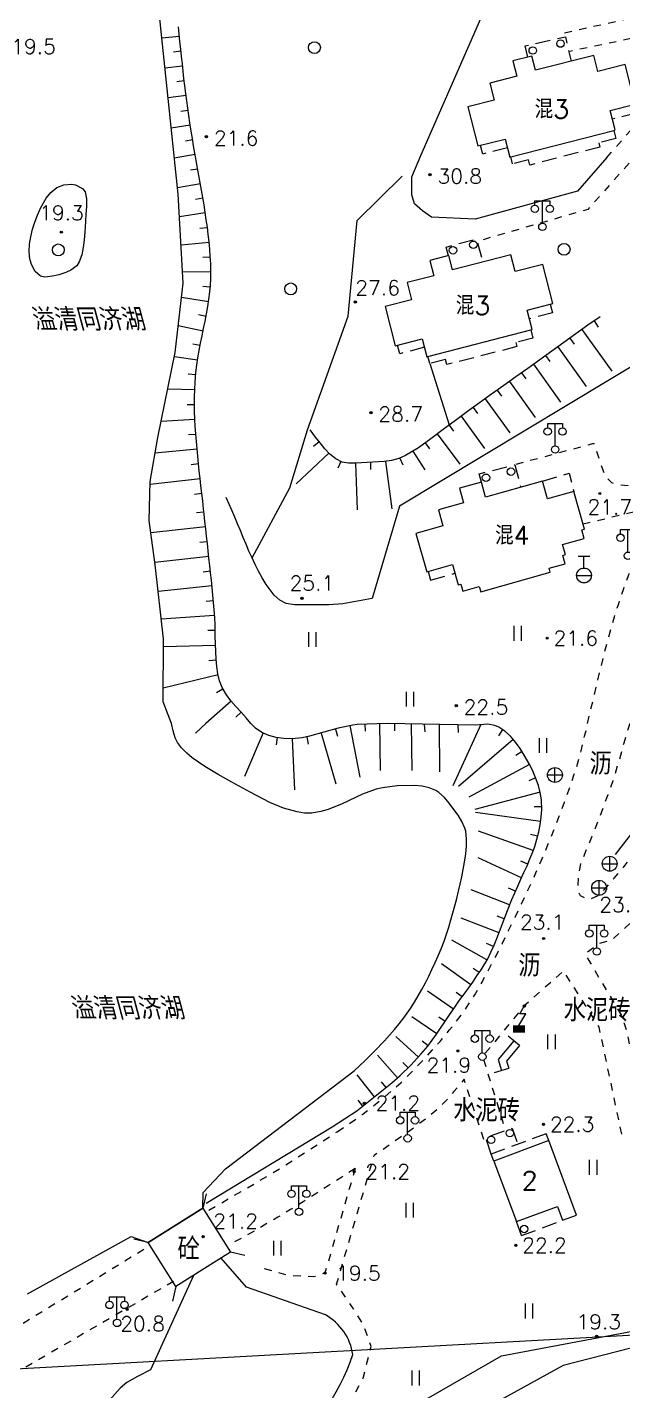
# Model space of a CAD drawing. Extents: x 115374 to 116875, y 149866 to 152432.
# Drawn here: x 116012.2 to 116092.3, y 150910.2 to 151093.6 of the extents above; entities that cross this region are included whole.
import ezdxf
from ezdxf.enums import TextEntityAlignment as Align

# ---------------------------------------------------------------- set-up
doc = ezdxf.new("R2010")
doc.units = 0
doc.header["$MEASUREMENT"] = 0
doc.header["$PDMODE"] = 32
doc.header["$PDSIZE"] = 0.3
doc.linetypes.add('X5', pattern=[3, 2, -1])
doc.linetypes.add('X6', pattern=[2, 1, -1])
doc.layers.get('0').update_dxf_attribs({"linetype": 'CONTINUOUS'})
for name, color, linetype in [('BOUND', 7, 'CONTINUOUS'), ('DLDW', 14, 'CONTINUOUS'), ('DLSS', 5, 'CONTINUOUS'), ('DMTZ', 5, 'CONTINUOUS'), ('GCD', 1, 'CONTINUOUS'), ('GXYZ', 2, 'CONTINUOUS'), ('JMD', 6, 'CONTINUOUS'), ('SXSS', 5, 'CONTINUOUS'), ('YZH', 2, 'CONTINUOUS'), ('ZBTZ', 5, 'CONTINUOUS')]:
    doc.layers.add(name, color=color, linetype=linetype)
doc.styles.add('HZ', font='rs.shx', dxfattribs={"bigfont": 'hztxt.shx'})
doc.linetypes.add('X19', pattern='A,4.5,[145,symbolx.shx,S=1,R=0,X=0,Y=1],4.5,-0.5,[146,symbolx.shx,S=1,R=0,X=0,Y=0],-0.5', length=10)
doc.linetypes.add('X33', pattern='A,2,[150,symbolx.shx,S=1,R=0,X=0,Y=1],1e-11', length=2)
doc.linetypes.add('X35', pattern='A,2,[4,symbolt.shx,S=1,R=0,X=0,Y=0],2,[28,symbolt.shx,S=1,R=0,X=0,Y=0],1e-11', length=4)
doc.linetypes.add('X36', pattern='A,2,[4,symbolt.shx,S=1,R=180,X=0,Y=0],2,[28,symbolt.shx,S=1,R=180,X=0,Y=0],1e-11', length=4)
doc.linetypes.add('X39', pattern='A,2,[150,symbolx.shx,S=1,R=0,X=0,Y=1],2,[151,symbolx.shx,S=1,R=0,X=0,Y=3],1e-11', length=4)
doc.linetypes.add('X4', pattern='A,0,-1e-09,[149,symbolx.shx,S=0.15,R=0,X=0,Y=0],-1.6', length=1.6)

# ---------------------------------------------------------------- blocks, each defined once
blk = doc.blocks.new('GC121')
for p, q in [((-0.5, -0.64), (-0.5, 1.36)), ((-0.5, -0.64), (-0.5, 0.86)), ((0.5, -0.64), (0.5, 1.36))]:
    blk.add_line(p, q)
blk = doc.blocks.new('GC122')
blk.add_circle((0, 0), 0.8)
blk = doc.blocks.new('GC097')
for p, q in [((-1, 2.92), (-1, 3.52)), ((-1, 3.52), (1, 3.52)), ((0, 0.52), (0, 3.52)), ((1, 3.52), (1, 2.92))]:
    blk.add_line(p, q)
for centre in [(-1, 2.42), (1, 2.42), (0.01, 0)]:
    blk.add_circle(centre, 0.5)
blk = doc.blocks.new('GC133')
for p, q in [((-0.81, 2.59), (0.79, 2.59)), ((-0.01, 0.99), (-0.01, 2.59)), ((-1.01, -0.01), (0.99, -0.01))]:
    blk.add_line(p, q)
blk.add_circle((-0.01, -0.01), 1)
blk = doc.blocks.new('GC129')
for p, q in [((-0.04, 0.49), (0.86, 2.05)), ((0.06, 2.05), (0.66, 3.09)), ((0.86, 2.05), (0.06, 2.05)), ((0.48, 3.03), (0.67, 3.09)), ((0.67, 3.09), (0.72, 2.93))]:
    blk.add_line(p, q)
at = {"linetype": 'Continuous', "const_width": 1, "flags": 128}
blk.add_lwpolyline([(-0.83, 0), (0.77, 0)], dxfattribs=at)
blk.add_point((0.67, 3.09))
blk = doc.blocks.new('GC044')
for p, q in [((-1, 0), (1, 0)), ((0, -1), (0, 1))]:
    blk.add_line(p, q)
blk.add_circle((0, 0), 1)

msp = doc.modelspace()

# ---------------------------------------------------------------- linework, layer by layer
at = {"layer": 'BOUND', "linetype": 'Continuous', "elevation": 1.85, "flags": 128}
msp.add_lwpolyline([(116039.55, 150928.87), (116032.2, 150924.26), (116028.49, 150930.18), (116035.84, 150934.79)], close=True, dxfattribs=at)
at = {"layer": 'DLDW', "linetype": 'Continuous'}
for p, q in [((116078.41, 150956.67), (116076.88, 150957.95)), ((116075.06, 150953.03), (116076.97, 150953.63))]:
    msp.add_line(p, q, dxfattribs=at)
at = {"layer": 'DLDW', "linetype": 'Continuous', "flags": 128}
for points in [[(116077.64, 150957.31), (116075.55, 150954.82), (116076.02, 150953.33)], [(116078.41, 150956.67), (116076.67, 150954.59), (116076.97, 150953.63)]]:
    msp.add_lwpolyline(points, dxfattribs=at)
at = {"layer": 'DLSS', "linetype": 'X6', "flags": 128}
for points, elevation in [([(116084.48, 151092.9), (116105.6, 151097.58), (116106.5, 151098.29), (116108.5, 151101.74), (116110.52, 151106.32), (116110.34, 151107.57), (116108.91, 151108.3), (116106.41, 151109.02), (116098.9, 151112.11)], 34.18), ([(116090.15, 151076.1), (116096.12, 151082.92), (116102.16, 151091.62), (116102.17, 151092.34), (116101.63, 151093.42), (116101.1, 151093.6), (116100.56, 151093.6), (116085.18, 151090.39)], 31.93), ([(116105.2, 151088.74), (116087.59, 151069.14), (116072.85, 151064.87)], 30.27), ([(116095.02, 151031.84), (116091.65, 151032.08), (116090.82, 151032.35), (116089.92, 151033.33), (116088.43, 151037.64), (116077.79, 151034.8)], 23.31), ([(116086.96, 151026.83), (116094.2, 151028.59)], 23.55), ([(116087.55, 151000), (116087.79, 151000.97), (116088.02, 151001.94), (116088.26, 151002.92), (116088.49, 151003.89), (116088.72, 151004.86), (116088.96, 151005.83), (116089.19, 151006.81), (116089.43, 151007.78), (116089.67, 151008.75), (116089.91, 151009.72), (116090.16, 151010.69), (116090.42, 151011.65), (116090.68, 151012.62), (116090.91, 151013.4), (116091.2, 151014.36), (116091.49, 151015.32), (116091.8, 151016.27), (116092.12, 151017.22), (116092.45, 151018.16), (116092.77, 151019.08), (116093.12, 151020.02), (116093.47, 151020.95), (116093.83, 151021.89), (116094.2, 151022.82), (116094.56, 151023.75), (116094.93, 151024.68), (116095.3, 151025.61), (116095.67, 151026.54), (116096.03, 151027.47), (116096.14, 151028.1)], 23.32), ([(116042.14, 150890.43), (116039.45, 150893.46), (116054.48, 150906.56), (116057.4, 150911.92), (116058.45, 150916.2), (116057.49, 150918.99), (116056.09, 150921.27), (116053.82, 150924.58), (116058.87, 150941.88)], 18.79), ([(116056.32, 150940.15), (116052.25, 150926.06), (116050.76, 150925.56), (116047.35, 150925.74), (116043.33, 150926.87)], 21.22)]:
    msp.add_lwpolyline(points, dxfattribs=dict(at, elevation=elevation))
for points in [[(116053.9, 150945.09), (116056.51, 150946.84), (116058.11, 150948.05), (116059.68, 150949.29), (116061.21, 150950.57), (116062.49, 150951.72), (116063.93, 150953.12), (116065.31, 150954.56), (116066.67, 150956.04), (116067.73, 150957.24), (116068.38, 150958.01), (116069.02, 150958.78), (116069.65, 150959.55), (116070.26, 150960.35), (116071.31, 150961.8), (116071.86, 150962.64), (116072.39, 150963.48), (116072.89, 150964.35), (116073.38, 150965.22), (116073.86, 150966.1), (116074.34, 150966.98), (116074.8, 150967.87), (116075.26, 150968.76), (116075.62, 150969.48), (116076.07, 150970.37), (116076.51, 150971.27), (116076.96, 150972.16), (116077.4, 150973.06), (116077.84, 150973.96), (116078.27, 150974.86), (116078.7, 150975.76), (116079.13, 150976.67), (116079.56, 150977.57), (116079.98, 150978.48), (116080.39, 150979.39), (116080.8, 150980.3), (116081.12, 150981.02), (116081.52, 150981.94), (116081.91, 150982.86), (116082.29, 150983.79), (116082.66, 150984.72), (116083.04, 150985.65), (116083.4, 150986.58), (116083.76, 150987.52), (116084.12, 150988.45), (116084.47, 150989.39), (116084.81, 150990.33), (116085.15, 150991.27), (116085.47, 150992.22), (116085.79, 150993.17), (116086.09, 150994.12), (116086.45, 150995.36), (116086.71, 150996.33), (116086.95, 150997.3), (116087.18, 150998.27), (116087.41, 150999.24), (116087.55, 151000)], [(116093.26, 151000), (116092.43, 150997.37), (116091.85, 150995.15), (116090.96, 150992.29), (116090.29, 150990.4), (116089.24, 150987.59), (116088.15, 150984.79), (116087, 150982.02), (116086.61, 150981.1), (116086.34, 150979.62), (116086.22, 150977.64), (116086.59, 150976.86), (116087.51, 150976.43), (116088.1, 150976.44), (116088.99, 150976.86), (116089.79, 150977.64), (116090.48, 150978.42), (116091.15, 150979.19), (116091.8, 150979.96), (116092.44, 150980.73), (116093.07, 150981.5), (116093.69, 150982.27), (116094.3, 150983.04), (116094.92, 150983.81), (116095.95, 150985.11), (116096.57, 150985.88), (116097.2, 150986.65), (116097.83, 150987.43), (116098.46, 150988.2), (116099.09, 150988.98), (116099.72, 150989.75), (116100.35, 150990.53), (116100.99, 150991.3), (116101.62, 150992.08), (116102.25, 150992.86), (116102.88, 150993.64), (116103.51, 150994.42), (116104.14, 150995.2), (116104.77, 150995.98), (116105.39, 150996.77), (116106.01, 150997.56), (116106.7, 150998.46), (116107.3, 150999.26), (116107.86, 151000)], [(116120.45, 150969.1), (116119.92, 150970.83), (116119.18, 150971.61), (116117.1, 150971.67), (116113.09, 150971.93), (116109.1, 150972.23), (116105.8, 150972.6), (116102.91, 150973.11), (116100.01, 150973.87), (116098.52, 150974.39), (116095.56, 150975.19), (116090.82, 150970.85), (116089.15, 150970.4), (116087.24, 150968.97), (116092.18, 150960.65), (116092.8, 150958.67), (116095.59, 150945.63)], [(116092.17, 150944.75), (116089.13, 150959.17), (116084.36, 150966.72), (116079.08, 150962.05), (116073.45, 150955.2), (116076.42, 150945.63)], [(116073.63, 150944.06), (116070.96, 150952.14), (116069.61, 150950.49), (116068.91, 150949.63), (116067.47, 150948.17), (116065.98, 150946.93), (116064.53, 150945.85), (116062.94, 150944.71), (116061.31, 150943.57), (116059.66, 150942.42), (116058.87, 150941.88)], [(116036.64, 150934.54), (116039.24, 150936.04), (116040.97, 150937.04), (116042.7, 150938.05), (116044.42, 150939.07), (116046.13, 150940.11), (116048.19, 150941.39), (116049.88, 150942.47), (116051.55, 150943.56), (116053.23, 150944.66), (116053.9, 150945.09)], [(116056.32, 150940.15), (116054.39, 150938.89), (116052.71, 150937.8), (116051.02, 150936.73), (116049.33, 150935.66), (116047.63, 150934.61), (116045.92, 150933.58), (116043.72, 150932.29), (116041.11, 150930.82), (116039.45, 150929.89)], [(116027.89, 150929.24), (116006.67, 150916.24), (116002.12, 150914.33), (116000, 150913.65)], [(116031.9, 150924.96), (116010.98, 150912.81), (116008.21, 150910.75), (116005.77, 150907.42), (116004.57, 150904.59), (116054.09, 150817.86), (116056.09, 150817.51), (116058.8, 150817.35), (116062.15, 150817.67), (116065.46, 150818.93)]]:
    msp.add_lwpolyline(points, dxfattribs=at)
at = {"layer": 'DLSS', "linetype": 'Continuous', "flags": 128}
for points in [[(116036.29, 150936.74), (116035.84, 150934.79)], [(116035.84, 150934.79), (116028.49, 150930.18)], [(116028.49, 150930.18), (116026.54, 150930.62)]]:
    msp.add_lwpolyline(points, dxfattribs=at)
at = {"layer": 'DLSS', "linetype": 'Continuous', "elevation": 1.85, "flags": 128}
for points in [[(116039.55, 150928.87), (116032.2, 150924.26)], [(116041.5, 150928.42), (116039.55, 150928.87)], [(116032.2, 150924.26), (116031.75, 150922.31)]]:
    msp.add_lwpolyline(points, dxfattribs=at)
at = {"layer": 'DMTZ', "linetype": 'Continuous'}
for p, q in [((116032.69, 151092.4), (116030.31, 151092.15)), ((116032.9, 151090.41), (116031.9, 151090.3)), ((116033.11, 151088.42), (116030.73, 151088.15)), ((116033.34, 151086.43), (116032.35, 151086.31)), ((116033.59, 151084.45), (116031.15, 151084.13)), ((116033.85, 151082.46), (116032.86, 151082.32)), ((116034.14, 151080.48), (116031.58, 151080.08)), ((116034.46, 151078.51), (116033.48, 151078.34)), ((116034.8, 151076.54), (116032, 151076.04)), ((116035.15, 151074.57), (116034.17, 151074.4)), ((116035.5, 151072.6), (116032.42, 151072.06)), ((116035.84, 151070.63), (116034.86, 151070.47)), ((116036.16, 151068.66), (116032.68, 151068.13)), ((116036.45, 151066.68), (116035.45, 151066.55)), ((116036.68, 151064.69), (116032.9, 151064.33)), ((116036.85, 151062.7), (116035.85, 151062.65)), ((116036.91, 151060.7), (116033.1, 151060.75)), ((116036.84, 151058.7), (116035.84, 151058.79)), ((116036.6, 151056.72), (116032.97, 151057.28)), ((116036.26, 151054.75), (116035.27, 151054.94)), ((116035.86, 151052.78), (116032.53, 151053.47)), ((116035.47, 151050.82), (116034.49, 151051.01)), ((116035.13, 151048.85), (116032.01, 151049.31)), ((116034.88, 151046.87), (116033.88, 151046.96)), ((116034.74, 151044.87), (116031.11, 151044.97)), ((116034.71, 151042.87), (116033.71, 151042.85)), ((116034.77, 151040.88), (116030.21, 151040.63)), ((116034.89, 151038.88), (116033.89, 151038.8)), ((116035.06, 151036.89), (116029.4, 151036.35)), ((116035.25, 151034.9), (116034.26, 151034.79)), ((116035.47, 151032.91), (116028.73, 151032.13)), ((116035.7, 151030.92), (116034.71, 151030.8)), ((116035.99, 151028.43), (116034.99, 151028.33)), ((116036.2, 151026.44), (116028.85, 151025.65)), ((116036.41, 151024.45), (116035.42, 151024.34)), ((116036.64, 151022.46), (116029.39, 151021.65)), ((116036.86, 151020.48), (116035.86, 151020.37)), ((116037.07, 151018.49), (116029.83, 151017.74)), ((116037.26, 151016.5), (116036.26, 151016.4)), ((116037.41, 151014.5), (116030.24, 151014.02)), ((116037.5, 151012.5), (116036.5, 151012.48)), ((116037.54, 151010.5), (116030.53, 151010.31)), ((116037.63, 151008.51), (116036.63, 151008.42)), ((116037.88, 151006.52), (116030.51, 151004.74)), ((116038.52, 151004.63), (116037.67, 151004.11)), ((116039.66, 151002.99), (116036.23, 151000)), ((116040.99, 151001.51), (116040.25, 151000.83))]:
    msp.add_line(p, q, dxfattribs=at)
at = {"layer": 'DMTZ', "linetype": 'X39', "flags": 128}
for points in [[(116072.46, 151067.81), (116066.57, 151068.1), (116065.37, 151068.94), (116064.29, 151069.9), (116063.93, 151071.1), (116063.93, 151072.06), (116063.93, 151073.5), (116065.13, 151076.37), (116074.49, 151097.73)], [(116091.34, 150982.39), (116100.53, 150994.26), (116104.57, 151000)]]:
    msp.add_lwpolyline(points, dxfattribs=at)
at = {"layer": 'DMTZ', "linetype": 'Continuous', "flags": 128}
for points, elevation in [([(116035.94, 151028.87), (116035.82, 151029.94), (116035.7, 151030.94), (116035.58, 151031.94), (116035.46, 151032.94), (116035.35, 151033.94), (116035.25, 151034.94), (116035.15, 151035.94), (116035.05, 151036.94), (116034.96, 151037.94), (116034.89, 151038.94), (116034.82, 151039.94), (116034.77, 151040.94), (116034.73, 151041.94), (116034.71, 151042.93), (116034.71, 151043.93), (116034.74, 151044.92), (116034.79, 151045.92), (116034.91, 151047.19), (116035.03, 151048.18), (116035.17, 151049.17), (116035.34, 151050.16), (116035.53, 151051.14), (116035.73, 151052.13), (116035.93, 151053.12), (116036.13, 151054.1), (116036.32, 151055.09), (116036.5, 151056.07), (116036.65, 151057.06), (116036.77, 151058.04), (116036.85, 151058.84), (116036.9, 151059.83), (116036.91, 151060.82), (116036.89, 151061.8), (116036.84, 151062.79), (116036.77, 151063.79), (116036.67, 151064.78), (116036.56, 151065.77), (116036.44, 151066.76), (116036.3, 151067.75), (116036.15, 151068.74), (116035.99, 151069.74), (116035.82, 151070.73), (116035.65, 151071.72), (116035.48, 151072.72), (116035.3, 151073.71), (116035.13, 151074.7), (116034.95, 151075.7), (116034.77, 151076.69), (116034.6, 151077.68), (116034.43, 151078.68), (116034.27, 151079.67), (116034.1, 151080.77), (116033.95, 151081.77), (116033.81, 151082.76), (116033.67, 151083.76), (116033.55, 151084.75), (116033.42, 151085.74), (116033.3, 151086.74), (116033.19, 151087.73), (116033.08, 151088.73), (116032.97, 151089.72), (116032.86, 151090.71), (116032.76, 151091.71), (116032.66, 151092.7), (116032.56, 151093.7)], 262), ([(116089.25, 151054.71), (116087.63, 151053.55), (116086.01, 151052.39), (116084.39, 151051.24), (116082.77, 151050.08), (116081.15, 151048.92), (116079.53, 151047.76), (116077.91, 151046.61), (116076.29, 151045.45), (116074.67, 151044.28), (116073.05, 151043.11), (116071.42, 151041.94), (116069.79, 151040.75), (116068.16, 151039.55), (116066.49, 151038.3), (116064.82, 151037.09), (116063.09, 151036.05), (116062.2, 151035.65), (116061.19, 151035.35), (116060.23, 151035.22), (116056.42, 151035.03), (116055.41, 151035), (116054.58, 151035.14), (116053.71, 151035.57), (116052.92, 151036.22), (116052.25, 151036.95), (116051.61, 151037.73), (116051, 151038.52), (116050.28, 151039.47)], 27.83), ([(116042.31, 151000), (116041.66, 151000.77), (116040.97, 151001.53), (116040.28, 151002.28), (116039.62, 151003.04), (116039.01, 151003.83), (116038.42, 151004.83), (116038.08, 151005.72), (116037.85, 151006.67), (116037.7, 151007.64), (116037.61, 151008.65), (116037.56, 151009.67), (116037.53, 151010.7), (116037.51, 151011.73), (116037.49, 151012.76), (116037.48, 151013.25), (116037.43, 151014.26), (116037.36, 151015.27), (116037.28, 151016.28), (116037.19, 151017.27), (116037.09, 151018.27), (116036.99, 151019.26), (116036.88, 151020.25), (116036.77, 151021.24), (116036.66, 151022.23), (116036.55, 151023.22), (116036.44, 151024.21), (116036.33, 151025.2), (116036.22, 151026.19), (116036.12, 151027.18), (116036.01, 151028.17), (116035.94, 151028.87)], 261)]:
    msp.add_lwpolyline(points, dxfattribs=dict(at, elevation=elevation))
at = {"layer": 'DMTZ', "linetype": 'X35', "flags": 128}
for points, elevation in [([(116090.15, 151076.1), (116086.2, 151071.6), (116072.46, 151067.81)], 31.93), ([(116101.77, 151053), (116062.26, 151029.21), (116058.62, 151016.79)], 25.06)]:
    msp.add_lwpolyline(points, dxfattribs=dict(at, elevation=elevation))
at = {"layer": 'DMTZ', "linetype": 'X33', "flags": 128}
for points, elevation in [([(116042.45, 151022.27), (116047.53, 151031.68), (116049.89, 151039.51), (116055.39, 151054.77), (116056.61, 151067.65), (116062.64, 151073.59)], 28.94), ([(116058.62, 151016.79), (116054.66, 151016.1), (116052.8, 151015.94), (116049.2, 151015.95), (116048.17, 151015.96), (116047.04, 151016.15), (116046.18, 151016.6), (116045.43, 151017.27), (116044.35, 151018.68), (116043.8, 151019.57), (116043.32, 151020.46), (116042.87, 151021.36), (116042.45, 151022.27), (116042.04, 151023.18), (116041.65, 151024.1), (116041.26, 151025.01), (116040.88, 151025.93), (116040.51, 151026.85), (116040.12, 151027.76), (116039.74, 151028.68), (116039.34, 151029.59), (116038.98, 151030.41)], 24.66)]:
    msp.add_lwpolyline(points, dxfattribs=dict(at, elevation=elevation))
at = {"layer": 'DMTZ', "linetype": 'Continuous', "flags": 128}
for points in [[(116086.82, 151052.97), (116090.82, 151047.37)], [(116088.44, 151054.13), (116089.02, 151053.32)], [(116085.19, 151051.81), (116085.77, 151051)], [(116081.93, 151049.48), (116082.52, 151048.67)], [(116083.56, 151050.65), (116087.39, 151045.3)], [(116078.68, 151047.16), (116079.26, 151046.34)], [(116080.31, 151048.32), (116083.95, 151043.23)], [(116077.06, 151045.99), (116080.52, 151041.16)], [(116073.81, 151043.66), (116077.1, 151039.08)], [(116075.43, 151044.83), (116076.01, 151044.01)], [(116072.18, 151042.49), (116072.77, 151041.68)], [(116068.95, 151040.13), (116069.54, 151039.33)], [(116070.56, 151041.32), (116073.72, 151037)], [(116067.34, 151038.94), (116070.38, 151034.88)], [(116052.79, 151036.36), (116048.38, 151032.25)], [(116051.49, 151037.88), (116050.7, 151037.27)], [(116064.09, 151036.62), (116065.71, 151034.1)], [(116065.74, 151037.75), (116066.33, 151036.94)], [(116054.41, 151035.22), (116053.97, 151034.32)], [(116056.38, 151035.03), (116056.58, 151028.73)], [(116058.38, 151035.16), (116058.4, 151034.16)], [(116060.38, 151035.24), (116061.26, 151028.87)], [(116062.31, 151035.7), (116062.72, 151034.79)], [(116036.23, 151000), (116034.83, 150998.69)], [(116072.51, 150999.79), (116060.61, 150999.98), (116056.61, 150999.86), (116055.99, 150999.78), (116054.05, 150999.36), (116050.2, 150998.28), (116049.21, 150998.08), (116047.79, 150997.94), (116046.74, 150997.98), (116045.7, 150998.13), (116044.69, 150998.4), (116043.75, 150998.8), (116042.92, 150999.35), (116042.31, 151000)], [(116053.22, 150945.73), (116056.55, 150947.91), (116058.13, 150949.14), (116059.7, 150950.39), (116061.24, 150951.66), (116062.35, 150952.65), (116063.79, 150954.04), (116065.16, 150955.5), (116066.07, 150956.58), (116066.67, 150957.38), (116067.25, 150958.19), (116067.81, 150959.02), (116068.37, 150959.85), (116068.92, 150960.68), (116069.79, 150961.96), (116070.37, 150962.78), (116070.96, 150963.6), (116071.55, 150964.41), (116072.13, 150965.22), (116072.7, 150966.05), (116073.26, 150966.88), (116074.14, 150968.36), (116074.58, 150969.25), (116074.99, 150970.16), (116075.37, 150971.08), (116075.73, 150972.02), (116076.08, 150972.95), (116076.43, 150973.9), (116076.79, 150974.83), (116077.38, 150976.31), (116077.77, 150977.23), (116078.18, 150978.13), (116078.6, 150979.04), (116079.02, 150979.95), (116079.43, 150980.86), (116079.83, 150981.78), (116080.2, 150982.71), (116080.46, 150983.45), (116080.75, 150984.42), (116081, 150985.4), (116081.2, 150986.4), (116081.34, 150987.4), (116081.41, 150988.4), (116081.37, 150989.73), (116081.21, 150990.7), (116080.96, 150991.65), (116080.63, 150992.58), (116080.24, 150993.51), (116079.79, 150994.43), (116079.06, 150995.74), (116078.49, 150996.64), (116077.87, 150997.5), (116077.2, 150998.29), (116076.46, 150998.97), (116075.65, 150999.5), (116075.12, 150999.71), (116074.15, 150999.9), (116072.51, 150999.79)], [(116055.61, 150999.71), (116056.93, 150992.76)], [(116057.6, 150999.93), (116057.67, 150998.94)], [(116059.6, 150999.98), (116059.66, 150993.69)], [(116061.6, 150999.97), (116061.61, 150999)], [(116063.85, 150999.94), (116063.92, 150993.66)], [(116065.61, 150999.85), (116065.69, 150998.86)], [(116067.62, 150999.87), (116067.68, 150993.5)], [(116073.2, 150999.84), (116069.47, 150991.63)], [(116070.11, 150999.83), (116070.19, 150998.77)], [(116043.94, 150998.72), (116041.45, 150992.86)], [(116045.84, 150998.11), (116045.69, 150997.12)], [(116047.83, 150997.94), (116048.16, 150991.05)], [(116049.81, 150998.2), (116050, 150997.22)], [(116051.75, 150998.69), (116053.7, 150991.88)], [(116053.67, 150999.25), (116053.94, 150998.29)], [(116077.58, 150997.84), (116070.21, 150991.54)], [(116076.12, 150999.19), (116075.58, 150998.35)], [(116078.76, 150996.22), (116077.92, 150995.69)], [(116079.76, 150994.49), (116071.62, 150990.09)], [(116080.59, 150992.67), (116079.67, 150992.29)], [(116081.19, 150990.77), (116072.41, 150988.41)], [(116081.41, 150988.79), (116080.41, 150988.77)], [(116081.25, 150986.79), (116072.52, 150988.03)], [(116080.27, 150982.92), (116072.92, 150985.53)], [(116080.86, 150984.83), (116079.89, 150985.08)], [(116078.7, 150979.25), (116072.86, 150981.94)], [(116079.52, 150981.07), (116078.6, 150981.46)], [(116077.08, 150975.59), (116071.93, 150977.6)], [(116077.86, 150977.43), (116076.95, 150977.84)], [(116075.67, 150971.85), (116070.58, 150973.83)], [(116076.37, 150973.72), (116075.43, 150974.07)], [(116074.04, 150968.2), (116069.34, 150970.84)], [(116074.92, 150969.99), (116074, 150970.4)], [(116071.86, 150964.85), (116067.91, 150967.68)], [(116073, 150966.49), (116072.17, 150967.04)], [(116069.54, 150961.59), (116066.05, 150963.99)], [(116070.69, 150963.23), (116069.88, 150963.81)], [(116067.31, 150958.27), (116063.96, 150960.56)], [(116068.42, 150959.93), (116067.59, 150960.48)], [(116064.83, 150955.13), (116061.77, 150957.91)], [(116066.12, 150956.66), (116065.33, 150957.26)], [(116061.99, 150952.32), (116059.31, 150955.37)], [(116063.44, 150953.69), (116062.74, 150954.4)], [(116058.92, 150949.76), (116056.58, 150952.72)], [(116060.47, 150951.02), (116059.84, 150951.79)], [(116057.34, 150948.52), (116056.73, 150949.32)]]:
    msp.add_lwpolyline(points, dxfattribs=at)
at = {"layer": 'DMTZ', "linetype": 'X35', "flags": 128}
for points in [[(116036.26, 150935.46), (116053.22, 150945.73)], [(116012.24, 150923.3), (116026.2, 150931.01), (116028.49, 150930.18)], [(116034.6, 150925.76), (116028.78, 150913.04), (116027.03, 150912.18), (116025.61, 150911.36), (116024.7, 150910.59), (116023.26, 150908.98), (116022.78, 150908.21), (116022.53, 150906.17), (116022.53, 150904.47), (116022.79, 150902.62), (116023.41, 150899.35), (116024.5, 150896.36), (116033.52, 150871.62), (116042.28, 150865.21), (116044.95, 150861.01), (116047.36, 150855), (116048.26, 150851.6), (116052.91, 150845.23), (116052.05, 150844.75), (116057.72, 150834.11), (116058.61, 150834.57), (116066.52, 150819.36)]]:
    msp.add_lwpolyline(points, dxfattribs=at)
at = {"layer": 'DMTZ', "linetype": 'X35', "elevation": 18.44, "flags": 128}
msp.add_lwpolyline([(116075.23, 150824.02), (116073.97, 150826.38), (116073.37, 150826.04), (116056.08, 150856.11), (116052.34, 150866.74, 0.026796), (116050.96, 150869.38, 0.067691), (116050.23, 150870.31, 0.004197), (116048.37, 150872.06, 0.002437), (116045.14, 150875.03, 0.006953), (116043.55, 150876.43, 0.004196), (116040.88, 150878.69, -0.073518), (116035.45, 150890.07, -0.285567), (116038.26, 150900.73, -0.103174), (116045.69, 150901.35, 0.163162), (116056.01, 150915.11, 0.232307), (116052.33, 150920.44), (116041.69, 150924.18), (116038.3, 150928.08)], format="xyb", dxfattribs=at)
at = {"layer": 'DMTZ', "linetype": 'X36', "elevation": 19.22, "flags": 128}
msp.add_lwpolyline([(116056.68, 150903.84), (116076.01, 150914.96), (116109.59, 150921.25)], dxfattribs=at)
at = {"layer": 'GCD', "linetype": 'Continuous'}
for p in [(116036.31, 151078.93, 21.6), (116066.39, 151073.81, 30.8), (116016.79, 151066.08, 19.3), (116056.33, 151056.69, 27.6), (116058.44, 151041.81, 28.7), (116089.22, 151030.93, 21.7), (116049.17, 151016.84, 25.1), (116082.14, 151011.47, 21.6), (116069.91, 151002.4, 22.5), (116081.66, 150971.07, 23.1), (116070.12, 150955.96, 21.9), (116057.56, 150948.92, 21.17), (116081.65, 150946.09, 22.3), (116056.19, 150939.72, 21.22), (116035.88, 150930.98, 21.2), (116077.92, 150929.8, 22.2), (116052.25, 150926.06, 19.45), (116025.66, 150921.19, 20.75), (116088.79, 150917.56, 19.33)]:
    msp.add_point(p, dxfattribs=at)
at = {"layer": 'GXYZ', "linetype": 'Continuous'}
msp.add_line((116000, 150912.61), (116229.87, 150925.26), dxfattribs=at)
at = {"layer": 'JMD', "linetype": 'Continuous', "flags": 128}
for points in [[(116088.97, 151087.68), (116088.42, 151089.86), (116080.56, 151087.85), (116080.07, 151089.77), (116077.52, 151089.11), (116078.05, 151087.06), (116074.44, 151086.14), (116075.03, 151083.83), (116071.49, 151082.92), (116072.83, 151077.67), (116076.49, 151078.6), (116077.11, 151076.18), (116077.24, 151076.21), (116091.09, 151079.77), (116091.28, 151079.82), (116090.61, 151082.44), (116093.97, 151083.3), (116092.61, 151088.61)], [(116081.56, 151061.73), (116077.85, 151060.77), (116077.27, 151063.01), (116069.42, 151060.99), (116068.93, 151062.92), (116066.38, 151062.26), (116066.91, 151060.21), (116063.3, 151059.29), (116063.89, 151056.98), (116060.34, 151056.07), (116061.69, 151050.81), (116065.35, 151051.74), (116065.97, 151049.33), (116066.1, 151049.36), (116079.94, 151052.92), (116080.14, 151052.97), (116079.47, 151055.58), (116082.91, 151056.47)], [(116082.4, 151020.88), (116084.57, 151021.49), (116084.25, 151022.61), (116084.59, 151022.71), (116084.21, 151024.05), (116087.1, 151024.87), (116086.78, 151026.03), (116087.16, 151026.13), (116085.73, 151031.19), (116082.2, 151030.19), (116081.52, 151032.59), (116073.86, 151030.42), (116073.29, 151032.46), (116070.36, 151031.63), (116070.91, 151029.69), (116067.52, 151028.73), (116068.13, 151026.6), (116064.48, 151025.56), (116065.95, 151020.38), (116069.4, 151021.36), (116070.18, 151018.64), (116070.53, 151018.73), (116070.8, 151017.78), (116073.01, 151018.41), (116073.21, 151017.7), (116082.55, 151020.34)], [(116078, 150932.99), (116083.52, 150935.04), (116084.22, 150933.17), (116086.09, 150933.87), (116082.37, 150943.89), (116074.97, 150941.14)]]:
    msp.add_lwpolyline(points, close=True, dxfattribs=at)
at = {"layer": 'SXSS', "linetype": 'Continuous', "elevation": 19.52, "flags": 128}
msp.add_lwpolyline([(116031.6, 151000), (116030.5, 151002.89), (116030.54, 151011.37), (116029.43, 151021.34), (116028.63, 151027.29), (116028.74, 151032.53), (116029.76, 151038.44), (116032.13, 151049.89), (116033.19, 151059.21), (116032.51, 151071.2), (116029.67, 151098.27), (116026.54, 151126.07), (116024.99, 151137.98), (116024.15, 151145.72), (116021.77, 151157.43), (116017.7, 151172.01), (116016.47, 151174.59), (116014.98, 151175.76), (116012.17, 151176.65), (116010.64, 151176.75), (116008.95, 151176.58), (116005.12, 151176.16), (116003.12, 151175.91), (116000.04, 151175.49)], dxfattribs=at)
at = {"layer": 'SXSS', "linetype": 'Continuous', "elevation": 19.13, "flags": 128}
msp.add_lwpolyline([(116012.58, 151062.44), (116012.49, 151063.46), (116012.54, 151064.46), (116012.69, 151065.45), (116012.93, 151066.49), (116013.23, 151067.44), (116013.59, 151068.37), (116014, 151069.29), (116014.75, 151070.64), (116015.39, 151071.43), (116016.2, 151072.08), (116017.15, 151072.44), (116018.17, 151072.53), (116018.73, 151072.43), (116019.65, 151071.94), (116020, 151071.52), (116020.21, 151070.57), (116020.17, 151069.53), (116020.11, 151068.52), (116020.06, 151067.53), (116019.98, 151066.09), (116019.89, 151065.06), (116019.75, 151064.02), (116019.55, 151063.01), (116019.22, 151062.08), (116018.88, 151061.57), (116018.08, 151060.98), (116017.43, 151060.67), (116016.49, 151060.35), (116015.62, 151060.14), (116014.58, 151060.03), (116013.99, 151060.14), (116013.27, 151060.78), (116012.79, 151061.72), (116012.6, 151062.34)], close=True, dxfattribs=at)
at = {"layer": 'SXSS', "linetype": 'Continuous', "flags": 128}
msp.add_lwpolyline([(116035.84, 150934.79), (116035.86, 150936.93), (116038.89, 150940.11), (116056.2, 150953.29), (116057.66, 150954.65), (116058.89, 150955.86), (116060.26, 150957.33), (116060.93, 150958.07), (116061.59, 150958.83), (116062.23, 150959.6), (116062.85, 150960.39), (116063.76, 150961.65), (116064.3, 150962.49), (116064.81, 150963.35), (116065.29, 150964.23), (116065.76, 150965.12), (116066.21, 150966.02), (116066.65, 150966.92), (116067.07, 150967.83), (116067.48, 150968.75), (116067.87, 150969.67), (116068.28, 150970.72), (116068.61, 150971.66), (116068.91, 150972.61), (116069.2, 150973.57), (116069.47, 150974.52), (116069.73, 150975.49), (116069.98, 150976.45), (116070.21, 150977.42), (116070.44, 150978.4), (116070.65, 150979.38), (116070.85, 150980.36), (116071.02, 150981.36), (116071.18, 150982.47), (116071.28, 150983.49), (116071.3, 150984.5), (116071.18, 150985.49), (116071.07, 150985.91), (116070.68, 150986.81), (116070.15, 150987.67), (116069.6, 150988.43), (116068.98, 150989.26), (116068.32, 150990.04), (116067.59, 150990.7), (116067.18, 150990.98), (116066.29, 150991.35), (116065.31, 150991.55), (116064.28, 150991.64), (116061.97, 150991.59), (116059.99, 150991.34), (116059.16, 150991.15), (116057.3, 150990.47), (116054.55, 150989.2), (116052.67, 150988.42), (116051.71, 150988.14), (116050.5, 150987.94), (116049.51, 150987.95), (116048.52, 150988.09), (116046.7, 150988.6), (116044.86, 150989.36), (116042.21, 150990.74), (116039.74, 150992.1), (116037.91, 150993.13), (116036.11, 150994.21), (116034.42, 150995.37), (116033.66, 150996.01), (116032.98, 150996.7), (116032.42, 150997.46), (116032.11, 150998.06), (116031.83, 150999), (116031.6, 151000)], dxfattribs=at)
at = {"layer": 'YZH', "linetype": 'X5', "flags": 128}
for points, elevation in [([(116079.54, 151089.63), (116079.18, 151091.14), (116084.59, 151092.37), (116085.35, 151089.07)], 34.86), ([(116094.13, 151082.1), (116090.91, 151081.27)], 41.72), ([(116091.37, 151078.66), (116089.07, 151078.08)], 41.72), ([(116091.09, 151079.77), (116091.37, 151078.66)], 41.72), ([(116073.47, 151076.59), (116073.17, 151077.75)], 41.72), ([(116076.79, 151077.44), (116073.47, 151076.59)], 41.72), ([(116089.22, 151077.52), (116079.8, 151075.11)], 41.72), ([(116089.07, 151078.08), (116089.22, 151077.52)], 41.72), ([(116077.49, 151075.26), (116077.24, 151076.21)], 41.72), ([(116079.62, 151075.81), (116077.49, 151075.26)], 41.72), ([(116079.8, 151075.11), (116079.62, 151075.81)], 41.72), ([(116068.87, 151062.9), (116068.56, 151064.08), (116072.65, 151065.18), (116073.49, 151062.04)], 32.38), ([(116082.55, 151056.38), (116082.85, 151055.22)], 39.26), ([(116082.85, 151055.22), (116079.77, 151054.43)], 39.26), ([(116079.94, 151052.92), (116080.22, 151051.81)], 39.26), ([(116062.32, 151049.73), (116062.03, 151050.9)], 39.26), ([(116080.22, 151051.81), (116077.93, 151051.22)], 39.26), ([(116077.93, 151051.22), (116078.07, 151050.68)], 39.26), ([(116065.64, 151050.59), (116062.32, 151049.73)], 39.26), ([(116066.34, 151048.41), (116066.1, 151049.36)], 39.26), ([(116068.48, 151048.95), (116066.34, 151048.41)], 39.26), ([(116068.66, 151048.26), (116068.48, 151048.95)], 39.26), ([(116078.07, 151050.68), (116068.66, 151048.26)], 39.26), ([(116073.29, 151032.46), (116073, 151033.58), (116077.79, 151034.8), (116078.59, 151031.76)], 26.45), ([(116081.52, 151032.59), (116085.11, 151033.68), (116085.73, 151031.19)], 23.06), ([(116066.13, 151020.44), (116066.46, 151019.28)], 36.18), ([(116066.46, 151019.28), (116069.73, 151020.21)], 36.18)]:
    msp.add_lwpolyline(points, dxfattribs=dict(at, elevation=elevation))
for points in [[(116074.63, 150942.08), (116073.89, 150944.29), (116077.43, 150945.56), (116078.17, 150943.4)], [(116082.02, 150944.82), (116074.63, 150942.08)], [(116082.37, 150943.89), (116082.02, 150944.82)], [(116074.97, 150941.14), (116074.63, 150942.08)], [(116078.7, 150931.12), (116078, 150932.99)], [(116078.7, 150931.12), (116084.22, 150933.17)]]:
    msp.add_lwpolyline(points, dxfattribs=at)
at = {"layer": 'YZH', "linetype": 'X19', "flags": 128}
msp.add_lwpolyline([(116138.47, 150861.92), (116120.54, 150894.52), (116105.99, 150919.21), (116084.27, 150913.65), (116042.14, 150890.43), (116059.95, 150858.32), (116077.1, 150828.16)], dxfattribs=at)
at = {"layer": 'YZH', "linetype": 'Continuous'}
for centre in [(116083.93, 151091.44), (116080.2, 151090.51), (116069.48, 151063.64), (116072.21, 151064.39), (116077.27, 151033.87), (116073.91, 151033.05), (116074.6, 150943.99), (116077.12, 150944.89), (116079.04, 150932)]:
    msp.add_circle(centre, 0.5, dxfattribs=at)
at = {"layer": 'ZBTZ', "linetype": 'X4', "elevation": 39.26, "flags": 128}
msp.add_lwpolyline([(116066.34, 151048.41), (116068.98, 151040.15)], dxfattribs=at)

# ---------------------------------------------------------------- block references
at = {"layer": 'DLDW', "linetype": 'Continuous'}
for p in [(116081.49, 151066.79, 49.65), (116083.21, 151036.84, 49.65), (116093, 151022.56, 49.65)]:
    msp.add_blockref('GC097', p, dxfattribs=at)
at = {"layer": 'DLDW'}
for p in [(116088.81, 150969.33), (116073.41, 150955.18), (116063.37, 150944.2), (116048.76, 150934.31), (116024.29, 150919.37)]:
    msp.add_blockref('GC097', p, dxfattribs=at)
at = {"layer": 'GXYZ', "linetype": 'Continuous'}
for name, p in [('GC133', (116087.1, 151019.91)), ('GC044', (116083.18, 150993.07)), ('GC044', (116090.55, 150981.13)), ('GC044', (116089.13, 150977.89)), ('GC129', (116078.39, 150958.9))]:
    msp.add_blockref(name, p, dxfattribs=at)
at = {"layer": 'ZBTZ', "linetype": 'Continuous'}
for name, p in [('GC122', (116050.84, 151090.9)), ('GC122', (116016.4, 151063.69)), ('GC122', (116084.42, 151063.77)), ('GC122', (116047.65, 151058.45)), ('GC121', (116050.58, 151010.94)), ('GC121', (116078.2, 151011.75)), ('GC121', (116063.72, 151002.91)), ('GC121', (116081.61, 150996.67)), ('GC121', (116082.75, 150956.82)), ('GC121', (116088.35, 150939.94)), ('GC121', (116063.67, 150934.18)), ('GC121', (116045.88, 150929.06)), ('GC121', (116079.73, 150920.61)), ('GC121', (116064.48, 150911.59))]:
    msp.add_blockref(name, p, dxfattribs=at)

# ---------------------------------------------------------------- texts
at = {"layer": 'DLSS', "linetype": 'X6', "style": 'HZ'}
for s, p in [('沥', (116089.33, 150994.7)), ('沥', (116079.75, 150967.54)), ('水泥砖', (116088.84, 150961.58)), ('水泥砖', (116074, 150948.11))]:
    msp.add_text(s, height=3, dxfattribs=at).set_placement(p, align=Align.MIDDLE)
at = {"layer": 'DLSS', "linetype": 'Continuous', "style": 'HZ'}
msp.add_text('砼', height=3, dxfattribs=at).set_placement((116033.93, 150929.5), align=Align.MIDDLE)
at = {"layer": 'GCD', "linetype": 'Continuous', "style": 'HZ'}
for s, p in [('19.5', (116010.07, 151090.04, 19.49)), ('21.6', (116037.32, 151077.73, 21.59)), ('30.8', (116067.39, 151072.61, 30.75)), ('19.3', (116013.83, 151067.67, 19.32)), ('28.7', (116059.44, 151040.61, 28.69)), ('25.1', (116047.51, 151017.88, 25.06)), ('22.5', (116070.91, 151001.2, 22.46)), ('21.2', (116059.06, 150947.92, 21.17)), ('21.2', (116057.69, 150938.72, 21.22)), ('19.5', (116053.75, 150925.06, 19.45)), ('20.8', (116024.73, 150918.26, 20.75)), ('19.3', (116086.07, 150918.52, 19.33))]:
    msp.add_text(s, height=2, dxfattribs=at).set_placement(p)
for s, p in [('27.6', (116059.34, 151058.59, 27.6)), ('21.7', (116090.56, 151029.11, 21.7)), ('21.6', (116085.99, 151011.47, 21.6)), ('23.9', (116092.16, 150975.63, 23.9)), ('23.1', (116081.47, 150973.27, 23.1)), ('21.9', (116068.92, 150954.03, 21.9)), ('22.3', (116085.5, 150946.09, 22.3)), ('21.2', (116040.24, 150933.06, 21.2)), ('22.2', (116081.77, 150929.8, 22.2))]:
    msp.add_text(s, height=2, dxfattribs=at).set_placement(p, align=Align.MIDDLE)
at = {"layer": 'JMD', "linetype": 'Continuous', "style": 'HZ'}
for s, p in [('混3', (116082.77, 151082.74)), ('混3', (116072.16, 151056.33)), ('混4', (116077.45, 151025.41)), ('2', (116079.78, 150938.5))]:
    msp.add_text(s, height=2.5, dxfattribs=at).set_placement(p, align=Align.MIDDLE)
at = {"layer": 'SXSS', "linetype": 'Continuous', "style": 'HZ', "oblique": 345}
for p in [(116020.94, 151054.48), (116026.2, 150961.84, 19.78)]:
    msp.add_text('溢清同济湖', height=3, dxfattribs=at).set_placement(p, align=Align.MIDDLE)

doc.saveas('drawing.dxf')
